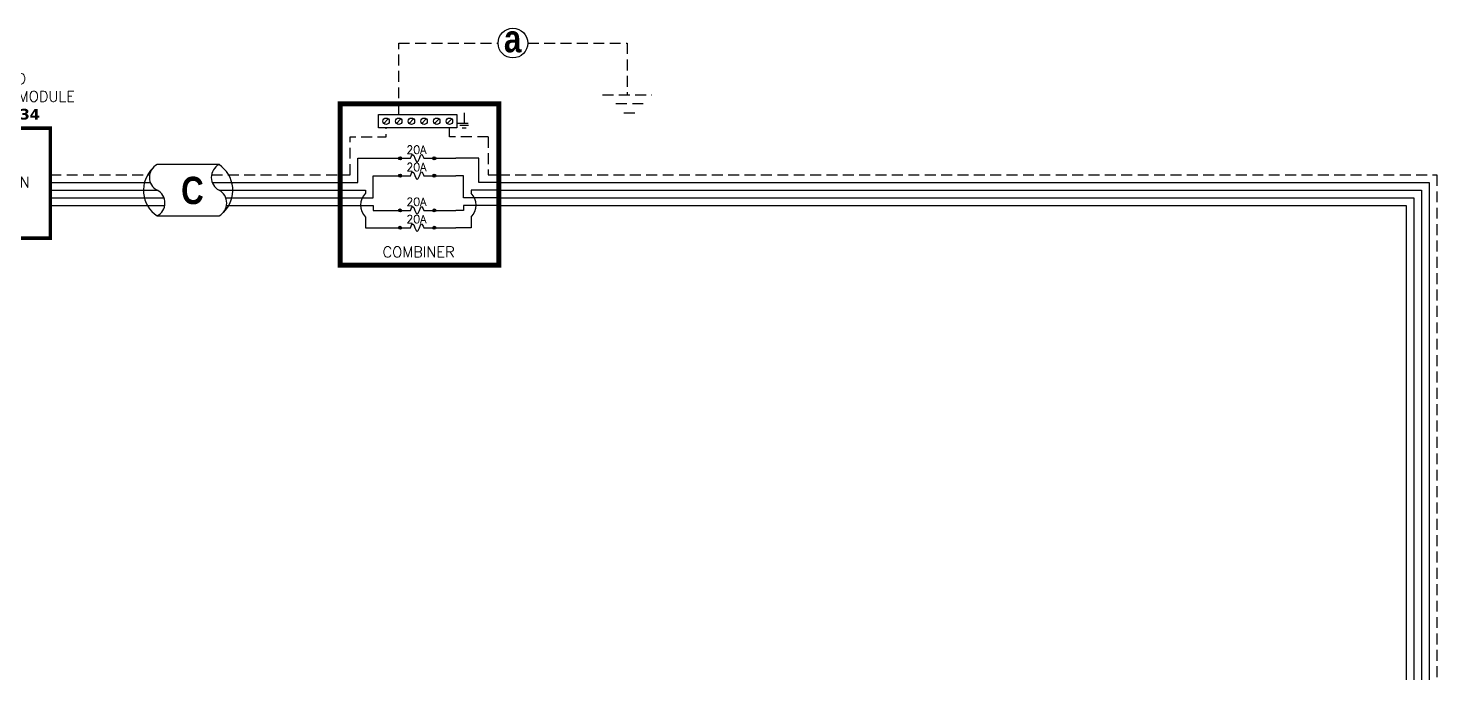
# Model space of a CAD drawing. Header units: feet. Extents: x 11564 to 12324, y 21610 to 22164.
# Drawn here: x 11836.3 to 12320, y 21942.6 to 22164.1 of the extents above; entities that cross this region are included whole.
import ezdxf

# ---------------------------------------------------------------- set-up
doc = ezdxf.new("R2010")
doc.units = ezdxf.units.FT
doc.header["$MEASUREMENT"] = 0
doc.linetypes.add('HIDDEN', pattern=[0.375, 0.25, -0.125])
doc.styles.add('ONE LINE TXT', font='techb___.ttf')
doc.styles.get("Standard").update_dxf_attribs({"font": 'simplex.shx'})

# ---------------------------------------------------------------- blocks, each defined once
blk = doc.blocks.new('8x8box')
at = {"lineweight": 50, "const_width": 1.19}
blk.add_lwpolyline([(37.78, 0), (0, 0), (0, 37.78), (37.78, 37.78)], close=True, dxfattribs=at)
at = {"color": 1, "char_height": 3.6576, "attachment_point": 5}
for s, width, insert in [(' \\PMOUNTED \\PUNDER SOLAR MODULE\\P{\\fVerdana|b1|i0|c0|p34;NEC 690.34}', 73.0127, (18.01, 51.7)), ('8"x8"  JUNCTION BOX ', 0.4767, (19.03, 19.26))]:
    blk.add_mtext_dynamic_manual_height_columns(s, width=width, gutter_width=7.17, heights=[0], dxfattribs=dict(at, insert=insert))
blk = doc.blocks.new('string2')
at = {"linetype": 'Continuous'}
h = blk.add_hatch(color=7, dxfattribs=at)
h.dxf.hatch_style = 1
edge = h.paths.add_edge_path()
edge.add_arc((-324.86, 276.93), 0.513, 0, 360)
h = blk.add_hatch(color=7, dxfattribs=at)
h.dxf.hatch_style = 1
edge = h.paths.add_edge_path()
edge.add_arc((-313.08, 276.93), 0.513, 0, 360)
h = blk.add_hatch(color=253, dxfattribs=at)
h.dxf.hatch_style = 1
edge = h.paths.add_edge_path()
edge.add_arc((-324.86, 265.01), 0.513, 0, 360)
h = blk.add_hatch(color=253, dxfattribs=at)
h.dxf.hatch_style = 1
edge = h.paths.add_edge_path()
edge.add_arc((-313.08, 265.01), 0.513, 0, 360)
at = {"color": 1, "linetype": 'Continuous'}
for p, q in [((-324.34, 276.93), (-321.21, 276.94)), ((-316.71, 276.93), (-313.59, 276.93)), ((-324.34, 265.01), (-321.21, 265.02)), ((-316.71, 265.01), (-313.59, 265.01))]:
    blk.add_line(p, q, dxfattribs=at)
at = {"color": 7, "linetype": 'Continuous'}
for p, q in [((-444.96, 269.3), (-405.93, 269.3)), ((-384.69, 269.3), (-345.37, 269.3)), ((-345.37, 269.3), (-341.94, 269.3)), ((-341.94, 269.3), (-334.07, 269.3)), ((-291.02, 269.3), (-303.05, 269.3)), ((-290.91, 269.3), (23.33, 269.3)), ((23.33, 269.3), (23.33, 20.94))]:
    blk.add_line(p, q, dxfattribs=at)
at = {"color": 253, "linetype": 'Continuous'}
for p, q in [((-444.96, 266.68), (-405.67, 266.68)), ((-384.43, 266.68), (-345.37, 266.68)), ((-345.37, 266.68), (-341.94, 266.68)), ((-290.91, 266.68), (20.71, 266.68)), ((20.71, 266.68), (20.71, 20.82)), ((-303.05, 265.01), (-305.67, 265.01))]:
    blk.add_line(p, q, dxfattribs=at)
at = {"color": 7, "linetype": 'Continuous', "flags": 128}
for points in [[(-334.07, 269.3), (-334.07, 276.93), (-331.45, 276.93)], [(-331.45, 276.93), (-324.86, 276.93)], [(-331.45, 276.93), (-324.86, 276.93)], [(-313.08, 276.93), (-305.67, 276.93)], [(-303.05, 269.3), (-303.05, 276.93), (-305.67, 276.93)]]:
    blk.add_lwpolyline(points, dxfattribs=at)
at = {"color": 253, "linetype": 'Continuous', "flags": 128}
for points in [[(-341.94, 266.68), (-334.07, 266.68), (-334.07, 265.01)], [(-291.02, 266.68), (-303.05, 266.68), (-303.05, 265.01)], [(-334.07, 265.01), (-324.86, 265.01)], [(-331.45, 265.01), (-324.86, 265.01)], [(-313.08, 265.01), (-305.67, 265.01)]]:
    blk.add_lwpolyline(points, dxfattribs=at)
at = {"color": 7, "linetype": 'Continuous'}
for centre in [(-324.86, 276.93), (-313.08, 276.93)]:
    blk.add_circle(centre, 0.513, dxfattribs=at)
at = {"color": 253, "linetype": 'Continuous'}
for centre in [(-324.86, 265.01), (-313.08, 265.01)]:
    blk.add_circle(centre, 0.513, dxfattribs=at)
at = {"color": 1, "linetype": 'Continuous'}
for points in [[(-321.21, 276.94), (-320.55, 278.28), (-318.96, 275.59), (-317.5, 278.28), (-316.71, 276.93)], [(-321.21, 265.02), (-320.55, 266.35), (-318.96, 263.67), (-317.5, 266.35), (-316.71, 265.01)]]:
    blk.add_spline(points, degree=3, dxfattribs=at)
for p in [(-322.7, 278.52), (-322.7, 266.59)]:
    blk.add_text('20A', height=2.778, dxfattribs=at).set_placement(p)

msp = doc.modelspace()

# ---------------------------------------------------------------- hatches: boundary and pattern name
at = {"linetype": 'Continuous'}
h = msp.add_hatch(color=7, dxfattribs=at)
h.dxf.hatch_style = 1
edge = h.paths.add_edge_path()
edge.add_arc((11963.99, 22119.34), 0.513, 0, 360)
h = msp.add_hatch(color=7, dxfattribs=at)
h.dxf.hatch_style = 1
edge = h.paths.add_edge_path()
edge.add_arc((11975.77, 22119.34), 0.513, 0, 360)
h = msp.add_hatch(color=253, dxfattribs=at)
h.dxf.hatch_style = 1
edge = h.paths.add_edge_path()
edge.add_arc((11963.99, 22095.49), 0.513, 0, 360)
h = msp.add_hatch(color=253, dxfattribs=at)
h.dxf.hatch_style = 1
edge = h.paths.add_edge_path()
edge.add_arc((11975.77, 22095.49), 0.513, 0, 360)

# ---------------------------------------------------------------- linework, layer by layer
at = {"color": 92, "linetype": 'HIDDEN', "ltscale": 15}
for p, q in [((11963.54, 22134.35), (11963.54, 22158.94)), ((11963.54, 22158.94), (11997.65, 22158.94)), ((12007.88, 22158.94), (12041.99, 22158.94)), ((12041.99, 22158.94), (12041.99, 22141.15)), ((11980.94, 22126.73), (11980.94, 22129.81)), ((11994.29, 22126.73), (11980.94, 22126.73)), ((11994.29, 22126.73), (11994.29, 22113.61)), ((11843.89, 22113.61), (11877.99, 22113.61)), ((11899.23, 22113.61), (11943.48, 22113.61)), ((11943.48, 22113.61), (11946.92, 22113.61)), ((11994.29, 22113.61), (11997.94, 22113.61)), ((11997.94, 22113.61), (12320.05, 22113.61)), ((12320.05, 22113.61), (12320.05, 21862.44))]:
    msp.add_line(p, q, dxfattribs=at)
at = {"color": 1, "linetype": 'Continuous'}
for p, q in [((11956.59, 22129.81), (11956.59, 22134.35)), ((11956.59, 22134.35), (11983.54, 22134.35)), ((11983.54, 22134.35), (11983.54, 22129.81)), ((11983.54, 22129.81), (11956.59, 22129.81)), ((11964.51, 22119.34), (11967.64, 22119.34)), ((11972.14, 22119.34), (11975.26, 22119.34)), ((11964.51, 22095.49), (11967.64, 22095.5)), ((11972.14, 22095.49), (11975.26, 22095.49))]:
    msp.add_line(p, q, dxfattribs=at)
at = {"color": 4, "linetype": 'Continuous'}
for p, q in [((11959.97, 22132.86), (11958.4, 22131.29)), ((11964.32, 22132.86), (11962.75, 22131.29)), ((11968.67, 22132.86), (11967.1, 22131.29)), ((11973.02, 22132.86), (11971.45, 22131.29)), ((11977.38, 22132.86), (11975.8, 22131.29)), ((11981.73, 22132.86), (11980.15, 22131.29))]:
    msp.add_line(p, q, dxfattribs=at)
at = {"color": 7, "linetype": 'Continuous'}
for p, q in [((11901.83, 22117.18), (11880.59, 22117.18)), ((11843.89, 22110.99), (11878.25, 22110.99)), ((11899.5, 22110.99), (11943.48, 22110.99)), ((11943.48, 22110.99), (11946.92, 22110.99)), ((11997.94, 22110.99), (12317.42, 22110.99)), ((12317.42, 22110.99), (12317.42, 21862.03)), ((11880.59, 22099.55), (11901.83, 22099.55))]:
    msp.add_line(p, q, dxfattribs=at)
at = {"color": 253, "linetype": 'Continuous'}
for p, q in [((11843.89, 22108.37), (11880.59, 22108.37)), ((11901.83, 22108.37), (11943.48, 22108.37)), ((11943.48, 22108.37), (11946.92, 22108.37)), ((11997.94, 22108.37), (12314.8, 22108.37)), ((12314.8, 22108.37), (12314.8, 21859.37))]:
    msp.add_line(p, q, dxfattribs=at)
at = {"lineweight": 50, "const_width": 1.71}
msp.add_lwpolyline([(11997.94, 22082.67), (11943.48, 22082.67), (11943.48, 22138.03), (11997.94, 22138.03)], close=True, dxfattribs=at)
msp.add_lwpolyline([(11997.94, 22082.67), (11943.48, 22082.67), (11943.48, 22138.03), (11997.94, 22138.03)], close=True, dxfattribs=at)
at = {"color": 92, "linetype": 'HIDDEN', "ltscale": 15, "flags": 128}
for points in [[(12033.51, 22141.15), (12050.47, 22141.15)], [(12047.53, 22138.01), (12036.44, 22138.01)], [(11986.01, 22134.93), (11986.01, 22131.43)], [(12044.59, 22134.87), (12039.38, 22134.87)], [(11946.92, 22113.61), (11946.92, 22126.73), (11959.19, 22126.73), (11959.19, 22129.81)], [(11983.66, 22131.43), (11988.35, 22131.43)], [(11987.53, 22130.56), (11984.48, 22130.56)], [(11986.72, 22129.69), (11985.29, 22129.69)]]:
    msp.add_lwpolyline(points, dxfattribs=at)
at = {"color": 7, "linetype": 'Continuous', "flags": 128}
for points in [[(11946.92, 22110.99), (11949.54, 22110.99), (11949.54, 22119.34), (11957.4, 22119.34)], [(11957.4, 22119.34), (11963.99, 22119.34)], [(11975.77, 22119.34), (11983.18, 22119.34)], [(11997.82, 22110.99), (11991.04, 22110.99), (11991.04, 22119.34), (11983.18, 22119.34)]]:
    msp.add_lwpolyline(points, dxfattribs=at)
at = {"color": 253, "linetype": 'Continuous', "flags": 128}
for points in [[(11946.92, 22108.37), (11952.16, 22108.37), (11952.16, 22107.41)], [(11997.82, 22108.37), (11988.42, 22108.37), (11988.42, 22107.41)], [(11952.16, 22099.15), (11952.16, 22095.49), (11957.4, 22095.49)], [(11988.42, 22099.15), (11988.42, 22095.49), (11983.18, 22095.49)], [(11957.4, 22095.49), (11963.99, 22095.49)], [(11957.4, 22095.49), (11963.99, 22095.49)], [(11975.77, 22095.49), (11983.18, 22095.49)]]:
    msp.add_lwpolyline(points, dxfattribs=at)
at = {"color": 7, "linetype": 'Continuous'}
for centre, radius in [((12002.76, 22158.94), 5.11), ((11963.99, 22119.34), 0.513), ((11975.77, 22119.34), 0.513)]:
    msp.add_circle(centre, radius, dxfattribs=at)
at = {"color": 4, "linetype": 'Continuous'}
for centre in [(11959.19, 22132.08), (11963.54, 22132.08), (11967.89, 22132.08), (11972.24, 22132.08), (11976.59, 22132.08), (11980.94, 22132.08)]:
    msp.add_circle(centre, 1.11, dxfattribs=at)
at = {"color": 253, "linetype": 'Continuous'}
for centre in [(11963.99, 22095.49), (11975.77, 22095.49)]:
    msp.add_circle(centre, 0.513, dxfattribs=at)
at = {"color": 7, "linetype": 'Continuous'}
for centre, start, end in [((11886.44, 22108.37), 133.9732, 236.4265), ((11895.98, 22108.37), 313.9732, 56.4265)]:
    msp.add_arc(centre, 10.58, start, end, dxfattribs=at)
at = {"linetype": 'Continuous'}
for centre, start, end in [((11882.9, 22112.77), 117.6639, 242.3361), ((11904.14, 22112.77), 117.6639, 242.3361), ((11878.28, 22103.96), 297.6639, 62.3361), ((11899.52, 22103.96), 297.6639, 62.3361)]:
    msp.add_arc(centre, 4.98, start, end, dxfattribs=at)
at = {"color": 253, "linetype": 'Continuous'}
for centre, start, end in [((11956.38, 22103.28), 135.6055, 224.3945), ((11984.2, 22103.28), 315.6055, 44.3945)]:
    msp.add_arc(centre, 5.91, start, end, dxfattribs=at)
at = {"color": 1, "linetype": 'Continuous'}
for points in [[(11967.64, 22119.34), (11968.3, 22120.68), (11969.89, 22117.99), (11971.35, 22120.68), (11972.14, 22119.34)], [(11967.64, 22095.5), (11968.3, 22096.84), (11969.89, 22094.15), (11971.35, 22096.84), (11972.14, 22095.49)]]:
    msp.add_spline(points, degree=3, dxfattribs=at)

# ---------------------------------------------------------------- block references
at = {"color": 7}
for name, p in [('8x8box', (11806.11, 22091.91)), ('string2', (12288.85, 21836.44))]:
    msp.add_blockref(name, p, dxfattribs=at)

# ---------------------------------------------------------------- texts
at = {"color": 1, "linetype": 'Continuous'}
for p in [(11966.15, 22120.92), (11966.15, 22097.08)]:
    msp.add_text('20A', height=2.778, dxfattribs=at).set_placement(p)
at = {"color": 1, "linetype": 'Continuous', "char_height": 9.3833, "attachment_point": 1, "style": 'ONE LINE TXT'}
for s, insert in [('{\\W1;\\C256;a}', (11999.66, 22165.13)), ('{\\W1;\\C256;C}', (11888.82, 22113))]:
    msp.add_mtext_dynamic_manual_height_columns(s, width=0.1385, gutter_width=2.13, heights=[0], dxfattribs=dict(at, insert=insert))
at = {"color": 1, "insert": (11970.39, 22087.17), "char_height": 3.658, "attachment_point": 5}
msp.add_mtext_dynamic_manual_height_columns('COMBINER', width=1.1897, gutter_width=7.17, heights=[0], dxfattribs=at)

doc.saveas('drawing.dxf')
